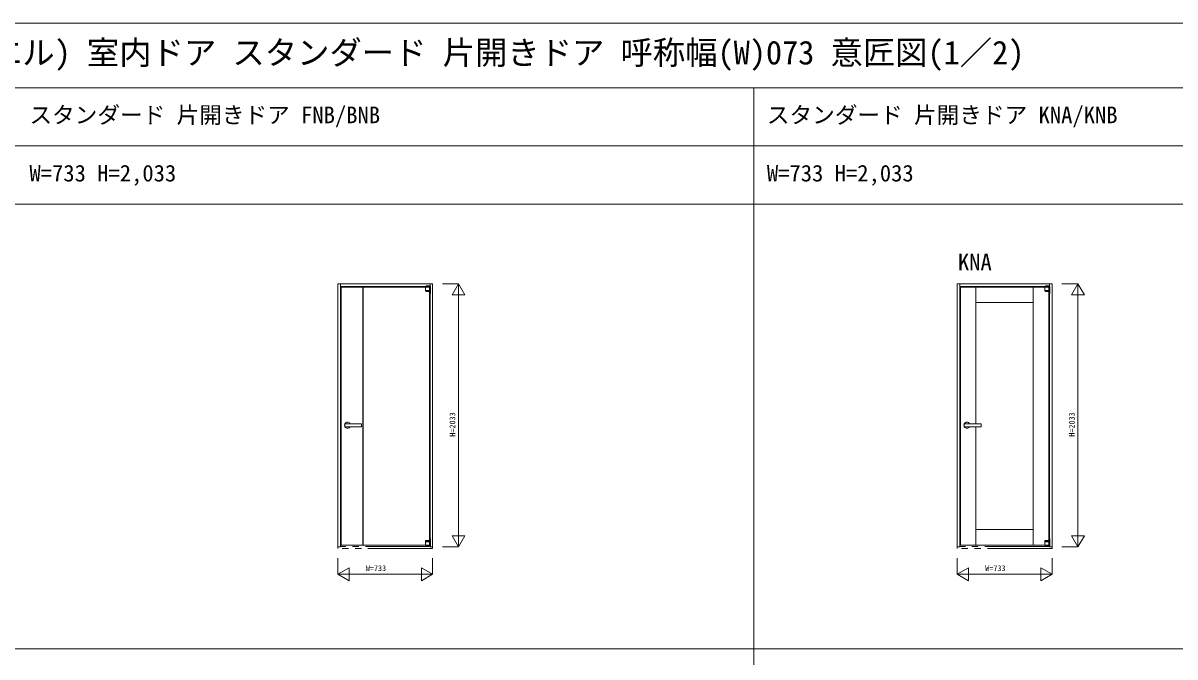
# Model space of a CAD drawing. Units: millimetres, scale not verified. Extents: x -14341 to 14341, y -10000 to 10000.
# Drawn here: x -8589 to 314, y 5102 to 10000 of the extents above; entities that cross this region are included whole.
import ezdxf
from ezdxf.enums import TextEntityAlignment as Align

# ---------------------------------------------------------------- set-up
doc = ezdxf.new("R2010")
doc.units = ezdxf.units.MM
doc.header["$LTSCALE"] = 50
doc.linetypes.add('USER2', pattern=[15, 10, -1, 1, -1, 1, -1])
doc.layers.add('0-0_0', color=7, linetype='Continuous')
for name, color, linetype, lineweight in [('0-1_YKK_F1', 7, 'Continuous', 18), ('0-2_YKK_A1', 4, 'Continuous', 18), ('0-3_YKK_N1', 2, 'Continuous', 18)]:
    doc.layers.add(name, color=color, linetype=linetype, lineweight=lineweight)
doc.styles.add('ＭＳ ゴシック', font='')
doc.styles.get('ＭＳ ゴシック').set_extended_font_data('MS Gothic')

msp = doc.modelspace()

# ---------------------------------------------------------------- linework, layer by layer
at = {"layer": '0-1_YKK_F1'}
for p, q in [((-14340.01, 10000), (14341.01, 10000)), ((-14340.01, 9500), (14159.99, 9500)), ((-2940.01, -10000), (-2940.01, 9500)), ((-14340.01, 9050), (14159.99, 9050)), ((-14340.01, 8600), (14159.99, 8600)), ((-14340.01, 5165), (14159.99, 5165))]:
    msp.add_line(p, q, dxfattribs=at)
at = {"layer": '0-2_YKK_A1'}
for p, q in [((-5963.51, 7960.5), (-5963.51, 5966.5)), ((-5959.51, 7960.5), (-5959.51, 5966.5)), ((-5478.5, 7957.9), (-5478.5, 7958.8)), ((-5477.6, 7958.8), (-5478.5, 7958.8)), ((-5478.5, 7958.8), (-5478.5, 7933.3)), ((-5478.5, 7933.3), (-5447.5, 7933.3)), ((-5478.5, 7932.3), (-5478.5, 7931.3)), ((-5478.5, 7932.3), (-5477.6, 7932.3)), ((-5470.77, 7925), (-5478.1, 7930.5)), ((-5477.9, 7932.3), (-5477.9, 7933.3)), ((-5450.33, 7932.3), (-5477.6, 7932.3)), ((-5476.71, 7960.5), (-5476.71, 7958.8)), ((-5474.41, 7966), (-5474.41, 7969)), ((-5474.41, 7969), (-5448.41, 7969)), ((-5474.41, 7966), (-5448.41, 7966)), ((-5474.41, 7964.22), (-5474.41, 7966)), ((-5474.41, 7965), (-5464.91, 7965)), ((-5464.91, 7966), (-5464.91, 7958.8)), ((-5457.91, 7962), (-5464.91, 7962)), ((-5457.91, 7958.8), (-5457.91, 7966)), ((-5457.91, 7965), (-5448.41, 7965)), ((-5448.41, 7962), (-5457.91, 7962)), ((-5448.11, 7959.1), (-5457.91, 7959.1)), ((-5452.19, 7924.8), (-5448.5, 7924.8)), ((-5447.85, 7958.8), (-5450.33, 7958.8)), ((-5447.85, 7932.3), (-5450.33, 7932.3)), ((-5449.71, 7924.8), (-5449.5, 7924.8)), ((-5448.51, 5996.07), (-5448.51, 7924.88)), ((-5448.41, 7966), (-5448.41, 7969)), ((-5448.41, 7966), (-5448.41, 7964.22)), ((-5445.51, 7965), (-5448.41, 7965)), ((-5448.41, 7964.22), (-5448.41, 7962)), ((-5448.41, 7962), (-5445.51, 7962)), ((-5448.11, 7958.8), (-5448.11, 7959.1)), ((-5448.1, 7932.3), (-5448.1, 7933.3)), ((-5448.1, 7932.3), (-5448.1, 7933.3)), ((-5447.85, 7932.3), (-5447.5, 7932.3)), ((-5447.5, 7933.3), (-5447.5, 7958.8)), ((-5447.5, 7925.8), (-5447.5, 7932.3)), ((-5443.51, 7964.58), (-5443.51, 7965.5)), ((-5443.51, 7954), (-5443.51, 7960)), ((-5443.51, 7960), (-5440.51, 7960)), ((-5443.51, 6014), (-5443.51, 7960)), ((-5443.51, 7946), (-5443.51, 7952)), ((-5443.51, 7946), (-5443.51, 7916)), ((-5440.51, 7965), (-5440.51, 7961)), ((-5440.51, 7961), (-5440.51, 7960)), ((-5440.51, 7954), (-5440.51, 7960)), ((-5440.51, 7952), (-5440.51, 7946)), ((-5440.51, 7916), (-5440.51, 7946)), ((-691, 7957.9), (-691, 7958.8)), ((-690.1, 7958.8), (-691, 7958.8)), ((-691, 7958.8), (-691, 7933.3)), ((-691, 7933.3), (-660, 7933.3)), ((-691, 7932.3), (-691, 7931.3)), ((-691, 7932.3), (-690.1, 7932.3)), ((-683.27, 7925), (-690.6, 7930.5)), ((-690.4, 7932.3), (-690.4, 7933.3)), ((-662.83, 7932.3), (-690.1, 7932.3)), ((-689.21, 7960.5), (-689.21, 7958.8)), ((-686.91, 7966), (-686.91, 7969)), ((-686.91, 7969), (-660.91, 7969)), ((-686.91, 7966), (-660.91, 7966)), ((-686.91, 7964.22), (-686.91, 7966)), ((-686.91, 7965), (-677.41, 7965)), ((-677.41, 7966), (-677.41, 7958.8)), ((-670.41, 7962), (-677.41, 7962)), ((-670.41, 7958.8), (-670.41, 7966)), ((-670.41, 7965), (-660.91, 7965)), ((-660.91, 7962), (-670.41, 7962)), ((-660.61, 7959.1), (-670.41, 7959.1)), ((-664.69, 7924.8), (-661, 7924.8)), ((-660.35, 7958.8), (-662.83, 7958.8)), ((-660.35, 7932.3), (-662.83, 7932.3)), ((-662.21, 7924.8), (-662, 7924.8)), ((-661.01, 5996.08), (-661.01, 7924.8)), ((-660.91, 7966), (-660.91, 7969)), ((-660.91, 7966), (-660.91, 7964.22)), ((-658.01, 7965), (-660.91, 7965)), ((-660.91, 7964.22), (-660.91, 7962)), ((-660.91, 7962), (-658.01, 7962)), ((-660.61, 7958.8), (-660.61, 7959.1)), ((-660.6, 7932.3), (-660.6, 7933.3)), ((-660.6, 7932.3), (-660.6, 7933.3)), ((-660.35, 7932.3), (-660, 7932.3)), ((-660, 7933.3), (-660, 7958.8)), ((-660, 7925.8), (-660, 7932.3)), ((-656.01, 7964.58), (-656.01, 7965.5)), ((-656.01, 6014), (-656.01, 7960)), ((-656.01, 7954), (-656.01, 7960)), ((-656.01, 7960), (-653.01, 7960)), ((-656.01, 7946), (-656.01, 7952)), ((-656.01, 7946), (-656.01, 7916)), ((-653.01, 7965), (-653.01, 7961)), ((-653.01, 7961), (-653.01, 7960)), ((-653.01, 7954), (-653.01, 7960)), ((-653.01, 7952), (-653.01, 7946)), ((-653.01, 7916), (-653.01, 7946)), ((-5440.51, 7916), (-5440.51, 7910)), ((-653.01, 7916), (-653.01, 7910)), ((-6102.51, 6897.75), (-6102.51, 6903.5)), ((-6102.51, 6887.25), (-6102.51, 6897.75)), ((-6102.51, 6881.5), (-6102.51, 6887.25)), ((-5973.51, 6904.5), (-6101.51, 6904.5)), ((-6101.51, 6880.5), (-5973.51, 6880.5)), ((-5972.51, 6903.5), (-5972.51, 6897.75)), ((-1315.01, 6897.75), (-1315.01, 6903.5)), ((-1315.01, 6887.25), (-1315.01, 6897.75)), ((-1315.01, 6881.5), (-1315.01, 6887.25)), ((-1186.01, 6904.5), (-1314.01, 6904.5)), ((-1314.01, 6880.5), (-1186.01, 6880.5)), ((-1185.01, 6903.5), (-1185.01, 6897.75)), ((-5508.11, 5965.9), (-5508.11, 5966.5)), ((-5502.11, 5965.9), (-5508.11, 5965.9)), ((-5476.71, 5965.9), (-5502.11, 5965.9)), ((-5478.51, 6001.2), (-5478.51, 5993.7)), ((-5448.41, 5993.7), (-5478.51, 5993.7)), ((-5448.41, 5992.7), (-5478.51, 5992.7)), ((-5475.68, 5966.2), (-5478.16, 5966.2)), ((-5477.91, 5993.7), (-5477.91, 5992.7)), ((-5473.82, 6002.2), (-5477.51, 6002.2)), ((-5469.91, 5966.2), (-5475.68, 5966.2)), ((-5469.23, 6002.2), (-5473.82, 6002.2)), ((-5464.51, 6002.2), (-5469.23, 6002.2)), ((-5455.88, 6002.2), (-5464.51, 6002.2)), ((-5456.37, 6002.2), (-5456.48, 6002.2)), ((-5447.85, 5995.5), (-5455.23, 6001.95)), ((-5454.84, 5966.2), (-5448.41, 5966.2)), ((-5452.71, 5964.3), (-5452.71, 5966.2)), ((-5449.31, 5965.9), (-5452.71, 5965.9)), ((-5449.31, 5965.9), (-5449.11, 5965.9)), ((-5447.51, 5993.7), (-5448.41, 5993.7)), ((-5448.41, 5966.2), (-5447.51, 5966.2)), ((-5448.11, 5992.7), (-5448.11, 5993.7)), ((-5448.11, 5993.7), (-5448.11, 5992.7)), ((-5447.51, 5993.7), (-5447.51, 5994.75)), ((-5443.51, 6014), (-5443.51, 5964)), ((-5443.51, 6014), (-5440.51, 6014)), ((-5440.51, 6014), (-5440.51, 5952.5)), ((-5440.51, 5972), (-5440.51, 5970)), ((-5440.51, 5970), (-5440.51, 5964)), ((-720.61, 5965.9), (-720.61, 5966.5)), ((-714.61, 5965.9), (-720.61, 5965.9)), ((-689.21, 5965.9), (-714.61, 5965.9)), ((-691.01, 6001.2), (-691.01, 5993.7)), ((-660.91, 5993.7), (-691.01, 5993.7)), ((-660.91, 5992.7), (-691.01, 5992.7)), ((-688.18, 5966.2), (-690.66, 5966.2)), ((-690.41, 5993.7), (-690.41, 5992.7)), ((-686.32, 6002.2), (-690.01, 6002.2)), ((-682.41, 5966.2), (-688.18, 5966.2)), ((-681.73, 6002.2), (-686.32, 6002.2)), ((-677.01, 6002.2), (-681.73, 6002.2)), ((-668.38, 6002.2), (-677.01, 6002.2)), ((-668.87, 6002.2), (-668.98, 6002.2)), ((-660.35, 5995.5), (-667.73, 6001.95)), ((-667.34, 5966.2), (-660.91, 5966.2)), ((-665.21, 5964.3), (-665.21, 5966.2)), ((-661.81, 5965.9), (-665.21, 5965.9)), ((-661.81, 5965.9), (-661.61, 5965.9)), ((-660.01, 5993.7), (-660.91, 5993.7)), ((-660.91, 5966.2), (-660.01, 5966.2)), ((-660.61, 5992.7), (-660.61, 5993.7)), ((-660.61, 5993.7), (-660.61, 5992.7)), ((-660.01, 5993.7), (-660.01, 5994.75)), ((-656.01, 6014), (-656.01, 5964)), ((-656.01, 6014), (-653.01, 6014)), ((-653.01, 6014), (-653.01, 5952.5)), ((-653.01, 5972), (-653.01, 5970)), ((-653.01, 5970), (-653.01, 5964)), ((-5472.91, 5962), (-5472.91, 5959)), ((-5472.91, 5959), (-5440.51, 5959)), ((-5465.41, 5962.3), (-5465.41, 5962)), ((-5458.41, 5962), (-5458.41, 5962.3)), ((-5455.51, 5962.3), (-5455.51, 5964.3)), ((-5447.91, 5962), (-5445.51, 5962)), ((-5447.51, 5959), (-5445.11, 5959)), ((-5443.51, 5952.5), (-5443.51, 5956.4)), ((-685.41, 5962), (-685.41, 5959)), ((-685.41, 5959), (-653.01, 5959)), ((-677.91, 5962.3), (-677.91, 5962)), ((-670.91, 5962), (-670.91, 5962.3)), ((-668.01, 5962.3), (-668.01, 5964.3)), ((-660.41, 5962), (-658.01, 5962)), ((-660.01, 5959), (-657.61, 5959)), ((-656.01, 5952.5), (-656.01, 5956.4))]:
    msp.add_line(p, q, dxfattribs=at)
at = {"layer": '0-2_YKK_A1', "linetype": 'USER2'}
for p, q in [((-6156.51, 5940.5), (-6156.51, 5952.5)), ((-6136.51, 5952.5), (-6156.51, 5952.5)), ((-5423.51, 5940.5), (-6156.51, 5940.5)), ((-5443.51, 5956), (-6136.51, 5956)), ((-6136.51, 5956), (-6136.51, 5952.5)), ((-5443.51, 5956), (-5443.51, 5952.5)), ((-5443.51, 5952.5), (-5423.51, 5952.5)), ((-5423.51, 5940.5), (-5423.51, 5952.5)), ((-1369.01, 5940.5), (-1369.01, 5952.5)), ((-1349.01, 5952.5), (-1369.01, 5952.5)), ((-636.01, 5940.5), (-1369.01, 5940.5)), ((-656.01, 5956), (-1349.01, 5956)), ((-1349.01, 5956), (-1349.01, 5952.5)), ((-656.01, 5956), (-656.01, 5952.5)), ((-656.01, 5952.5), (-636.01, 5952.5)), ((-636.01, 5940.5), (-636.01, 5952.5))]:
    msp.add_line(p, q, dxfattribs=at)
at = {"layer": '0-2_YKK_A1'}
for points in [[(-6156.51, 5952.5), (-6136.51, 5952.5), (-6136.51, 7985.5), (-6156.51, 7985.5)], [(-1369.01, 5952.5), (-1349.01, 5952.5), (-1349.01, 7985.5), (-1369.01, 7985.5)], [(-1224.01, 7840.5), (-781.01, 7840.5), (-781.01, 7960.5), (-1224.01, 7960.5)], [(-1224.01, 5966.5), (-781.01, 5966.5), (-781.01, 6086.5), (-1224.01, 6086.5)]]:
    msp.add_lwpolyline(points, close=True, dxfattribs=at)
for points in [[(-5448.41, 7965.5), (-5443.51, 7965.5), (-5443.51, 7985.5), (-6136.51, 7985.5), (-6136.51, 7965.5), (-5474.41, 7965.5)], [(-5476.71, 7960.5), (-6131.51, 7960.5), (-6131.51, 5966.5), (-5478.51, 5966.5)], [(-5450.33, 7958.8), (-5471.17, 7958.8), (-5477.6, 7958.8)], [(-5464.91, 7959.1), (-5476.71, 7959.1), (-5476.71, 7958.8)], [(-5464.91, 7962), (-5474.41, 7962), (-5474.41, 7964.22)], [(-5470.17, 7924.8), (-5461.5, 7924.8), (-5456.78, 7924.8), (-5452.19, 7924.8)], [(-5460.61, 7958.8), (-5457.73, 7958.8), (-5455.37, 7958.8)], [(-5447.5, 7957.9), (-5447.5, 7958.8), (-5447.85, 7958.8)], [(-5443.51, 7985.5), (-5423.51, 7985.5), (-5423.51, 5952.5), (-5443.51, 5952.5)], [(-5440.51, 7965), (-5443.51, 7965), (-5443.51, 7964.58)], [(-5440.51, 7954), (-5440.51, 7952), (-5443.51, 7952), (-5443.51, 7954)], [(-5440.51, 7965), (-5440.51, 7945.4), (-5440.51, 7910)], [(-660.91, 7965.5), (-656.01, 7965.5), (-656.01, 7985.5), (-1349.01, 7985.5), (-1349.01, 7965.5), (-686.91, 7965.5)], [(-1224.01, 6904.5), (-1224.01, 7960.5), (-1344.01, 7960.5), (-1344.01, 5966.5)], [(-677.41, 7960.5), (-781.01, 7960.5), (-781.01, 5966.5), (-691.01, 5966.5)], [(-662.83, 7958.8), (-683.67, 7958.8), (-690.1, 7958.8)], [(-677.41, 7959.1), (-689.21, 7959.1), (-689.21, 7958.8)], [(-677.41, 7962), (-686.91, 7962), (-686.91, 7964.22)], [(-682.67, 7924.8), (-674, 7924.8), (-669.28, 7924.8), (-664.69, 7924.8)], [(-673.11, 7958.8), (-670.23, 7958.8), (-667.87, 7958.8)], [(-660, 7957.9), (-660, 7958.8), (-660.35, 7958.8)], [(-656.01, 7985.5), (-636.01, 7985.5), (-636.01, 5952.5), (-656.01, 5952.5)], [(-653.01, 7965), (-656.01, 7965), (-656.01, 7964.58)], [(-653.01, 7954), (-653.01, 7952), (-656.01, 7952), (-656.01, 7954)], [(-653.01, 7965), (-653.01, 7945.4), (-653.01, 7910)], [(-5440.51, 7910), (-5443.51, 7910), (-5443.51, 7916)], [(-653.01, 7910), (-656.01, 7910), (-656.01, 7916)], [(-5972.51, 6897.75), (-5972.51, 6887.25), (-5972.51, 6881.5)], [(-1344.01, 5966.5), (-1224.01, 5966.5), (-1224.01, 6880.5)], [(-1185.01, 6897.75), (-1185.01, 6887.25), (-1185.01, 6881.5)], [(-5478.51, 5992.7), (-5478.51, 5966.2), (-5478.16, 5966.2)], [(-5470.31, 5965.9), (-5476.71, 5965.9), (-5476.71, 5966.2)], [(-5470.31, 5966.2), (-5470.31, 5964.3), (-5452.71, 5964.3)], [(-5454.84, 5966.2), (-5464.51, 5966.2), (-5469.91, 5966.2)], [(-5448.11, 5966.2), (-5448.11, 5965.9), (-5449.11, 5965.9)], [(-5447.51, 5966.2), (-5447.51, 5992.7), (-5448.41, 5992.7)], [(-691.01, 5992.7), (-691.01, 5966.2), (-690.66, 5966.2)], [(-682.81, 5965.9), (-689.21, 5965.9), (-689.21, 5966.2)], [(-682.81, 5966.2), (-682.81, 5964.3), (-665.21, 5964.3)], [(-667.34, 5966.2), (-677.01, 5966.2), (-682.41, 5966.2)], [(-660.61, 5966.2), (-660.61, 5965.9), (-661.61, 5965.9)], [(-660.01, 5966.2), (-660.01, 5992.7), (-660.91, 5992.7)], [(-5472.91, 5962), (-5450.91, 5962), (-5447.91, 5962)], [(-5472.91, 5959), (-5472.91, 5956.4), (-5440.51, 5956.4)], [(-5467.51, 5964.3), (-5467.51, 5962.3), (-5455.51, 5962.3)], [(-685.41, 5962), (-663.41, 5962), (-660.41, 5962)], [(-685.41, 5959), (-685.41, 5956.4), (-653.01, 5956.4)], [(-680.01, 5964.3), (-680.01, 5962.3), (-668.01, 5962.3)]]:
    msp.add_lwpolyline(points, dxfattribs=at)
for centre, radius, start, end in [((-5477.5, 7931.3), 1, 180, 233.1301), ((-5470.17, 7925.8), 1, 233.1301, 270), ((-5448.5, 7925.8), 1, 270, 0), ((-5445.51, 7960), 5, 0, 90), ((-5445.51, 7960), 2, 0, 90), ((-690, 7931.3), 1, 180, 233.1301), ((-682.67, 7925.8), 1, 233.1301, 270), ((-661, 7925.8), 1, 270, 0), ((-658.01, 7960), 5, 0, 90), ((-658.01, 7960), 2, 0, 90), ((-6081.51, 6892.5), 23.5, 153.33134, 206.66866), ((-6101.51, 6903.5), 1, 90, 180), ((-6101.51, 6881.5), 1, 180, 270), ((-6081.51, 6892.5), 23.5, 30.70636, 149.36289), ((-6081.51, 6892.5), 23.5, 210.63711, 329.29364), ((-5973.51, 6903.5), 1, 0, 90), ((-5973.51, 6881.5), 1, 270, 0), ((-1294.01, 6892.5), 23.5, 153.33134, 206.66866), ((-1314.01, 6903.5), 1, 90, 180), ((-1314.01, 6881.5), 1, 180, 270), ((-1294.01, 6892.5), 23.5, 30.70636, 149.36289), ((-1294.01, 6892.5), 23.5, 210.63711, 329.29364), ((-1186.01, 6903.5), 1, 0, 90), ((-1186.01, 6881.5), 1, 270, 0), ((-5477.51, 6001.2), 1, 90, 180), ((-5455.88, 6001.2), 1, 48.81407, 90), ((-5448.51, 5994.75), 1, 0, 48.81407), ((-690.01, 6001.2), 1, 90, 180), ((-668.38, 6001.2), 1, 48.81407, 90), ((-661.01, 5994.75), 1, 0, 48.81407), ((-5445.51, 5964), 2, 270, 0), ((-5445.51, 5964), 5, 270, 0), ((-658.01, 5964), 2, 270, 0), ((-658.01, 5964), 5, 270, 0)]:
    msp.add_arc(centre, radius, start, end, dxfattribs=at)
at = {"layer": '0-3_YKK_N1'}
for p, q in [((-5348.51, 7985.5), (-5223.51, 7985.5)), ((-5273.51, 7898.9), (-5223.51, 7985.5)), ((-5223.51, 5952.5), (-5223.51, 7985.5)), ((-5223.51, 7985.5), (-5173.51, 7898.9)), ((-561.01, 7985.5), (-436.01, 7985.5)), ((-486.01, 7898.9), (-436.01, 7985.5)), ((-436.01, 5952.5), (-436.01, 7985.5)), ((-436.01, 7985.5), (-386.01, 7898.9)), ((-5273.51, 7898.9), (-5173.51, 7898.9)), ((-486.01, 7898.9), (-386.01, 7898.9)), ((-5273.51, 6039.1), (-5223.51, 5952.5)), ((-5273.51, 6039.1), (-5173.51, 6039.1)), ((-5223.51, 5952.5), (-5173.51, 6039.1)), ((-486.01, 6039.1), (-436.01, 5952.5)), ((-486.01, 6039.1), (-386.01, 6039.1)), ((-436.01, 5952.5), (-386.01, 6039.1)), ((-5348.51, 5952.5), (-5223.51, 5952.5)), ((-561.01, 5952.5), (-436.01, 5952.5)), ((-6156.51, 5865.5), (-6156.51, 5740.5)), ((-6156.51, 5740.5), (-6069.91, 5790.5)), ((-6069.91, 5790.5), (-6069.91, 5690.5)), ((-5510.11, 5790.5), (-5510.11, 5690.5)), ((-5510.11, 5790.5), (-5423.51, 5740.5)), ((-5423.51, 5865.5), (-5423.51, 5740.5)), ((-1369.01, 5865.5), (-1369.01, 5740.5)), ((-1369.01, 5740.5), (-1282.41, 5790.5)), ((-1282.41, 5790.5), (-1282.41, 5690.5)), ((-722.61, 5790.5), (-722.61, 5690.5)), ((-722.61, 5790.5), (-636.01, 5740.5)), ((-636.01, 5865.5), (-636.01, 5740.5)), ((-6156.51, 5740.5), (-5423.51, 5740.5)), ((-6156.51, 5740.5), (-6069.91, 5690.5)), ((-5510.11, 5690.5), (-5423.51, 5740.5)), ((-1369.01, 5740.5), (-636.01, 5740.5)), ((-1369.01, 5740.5), (-1282.41, 5690.5)), ((-722.61, 5690.5), (-636.01, 5740.5))]:
    msp.add_line(p, q, dxfattribs=at)

# ---------------------------------------------------------------- texts
at = {"layer": '0-0_0', "style": 'ＭＳ ゴシック'}
for s, height, p in [('BDAKH01  木質インテリア建材 Smayell(スマエル) 室内ドア スタンダード 片開きドア 呼称幅(W)073 意匠図(1／2)', 183.3, (-13840.01, 9625)), ('スタンダード 片開きドア FNB/BNB', 128.3, (-8540.01, 9187.5)), ('スタンダード 片開きドア KNA/KNB', 128.3, (-2840.01, 9187.5)), ('W=733 H=2,033', 128.3, (-8540.01, 8737.5)), ('W=733 H=2,033', 128.3, (-2840.01, 8737.5)), ('KNA', 128.3, (-1363.69, 8050.75))]:
    msp.add_text(s, height=height, dxfattribs=at).set_placement(p, align=Align.BOTTOM_LEFT)
at = {"layer": '0-3_YKK_N1', "color": 7, "style": 'ＭＳ ゴシック'}
for p in [(-5235.51, 6804), (-448.01, 6804)]:
    msp.add_text('H=2033', height=43.99, rotation=90, dxfattribs=at).set_placement(p, align=Align.BOTTOM_LEFT)
for p in [(-5940.01, 5752.5), (-1152.51, 5752.5)]:
    msp.add_text('W=733', height=43.99, dxfattribs=at).set_placement(p, align=Align.BOTTOM_LEFT)

doc.saveas('drawing.dxf')
